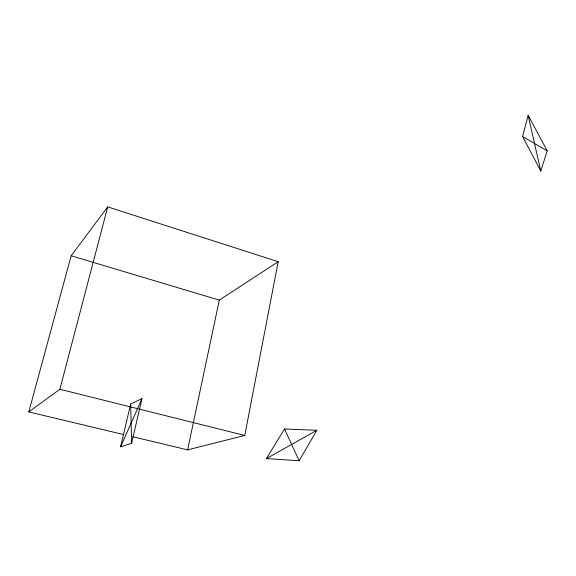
<?xml version="1.0" encoding="UTF-8"?>
<svg xmlns="http://www.w3.org/2000/svg" width="576" height="576" viewBox="0 0 576 576"><rect width="100%" height="100%" fill="white"/><g stroke="black" fill="none" stroke-linecap="round" stroke-linejoin="round"><path stroke-width="0.86" d="M132.638 436.723L187.61 449.856L244.764 435.456L278.201 261.691L107.712 206.885L71.158 255.766L28.8 411.919L123.912 434.642M187.61 449.856L219.298 300.125L278.201 261.691M131.63 443.225L141.97 398.642L130.673 404.05L120.586 446.868L131.63 443.225L130.673 404.05M522.605 136.541L528.149 115.258L547.2 150.883L540.763 171.014L522.605 136.541L547.2 150.883M28.8 411.919L59.875 389.268L107.712 206.885M120.586 446.868L141.97 398.642M299.153 460.742L316.814 430.301L284.522 428.983L266.414 458.597L299.153 460.742L284.522 428.983M266.414 458.597L316.814 430.301M59.875 389.268L244.764 435.456M71.158 255.766L219.298 300.125M528.149 115.258L540.763 171.014"/></g></svg>
